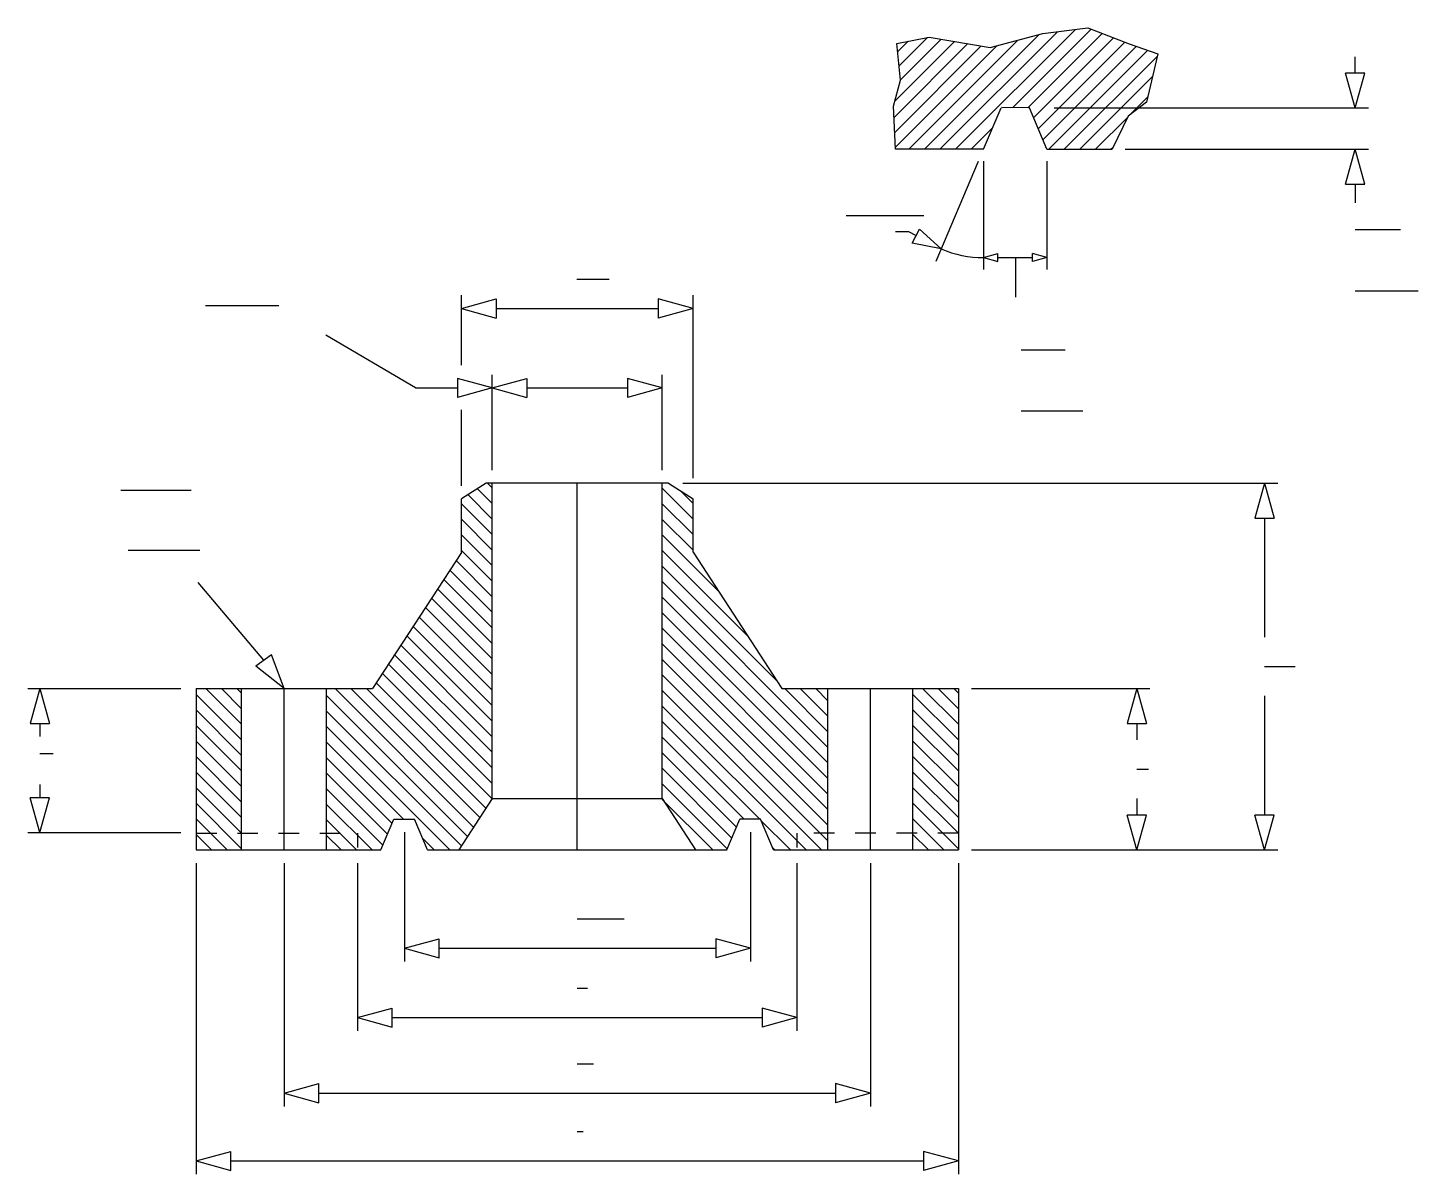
# Model space of a CAD drawing. Extents: x 456 to 1404, y 302 to 1084.
import ezdxf

# ---------------------------------------------------------------- set-up
doc = ezdxf.new("R2010")
doc.units = 0
doc.header["$MEASUREMENT"] = 0
for name, color, linetype in [('-1', 7, 'CONTINUOUS'), ('1', 7, 'CONTINUOUS'), ('4', 7, 'CONTINUOUS')]:
    doc.layers.add(name, color=color, linetype=linetype)

msp = doc.modelspace()

# ---------------------------------------------------------------- linework, layer by layer
at = {"layer": '-1', "color": 2, "linetype": 'Continuous'}
for p, q in [((1014.07, 955.9), (1067.07, 955.9)), ((576.97, 894.56), (626.97, 894.56)), ((519.27, 768.65), (567.27, 768.65)), ((524.14, 727.69), (573.14, 727.69))]:
    msp.add_line(p, q, dxfattribs=at)
at = {"layer": '-1', "color": 3, "linetype": 'Continuous'}
for p, q in [((616.9, 652.61), (572.1, 705.51)), ((621.92, 656.28), (611.32, 648.54)), ((630.6, 633.26), (621.92, 656.28)), ((630.6, 633.26), (611.32, 648.54))]:
    msp.add_line(p, q, dxfattribs=at)
at = {"layer": '1', "color": 4, "linetype": 'Continuous'}
for p, q in [((1088.67, 1001.02), (1170.43, 1082.78)), ((1127.63, 1029.37), (1181.2, 1082.94)), ((1046.73, 1022.72), (1097.1, 1073.1)), ((1047.33, 1033.94), (1088.04, 1074.64)), ((1049.27, 1067.69), (1056.31, 1074.73)), ((1050.18, 1058), (1069.51, 1077.33)), ((1051.09, 1048.3), (1078.97, 1076.18)), ((1056.85, 1001.02), (1131.3, 1075.48)), ((1067.46, 1001.02), (1145.71, 1079.28)), ((1078.06, 1001.02), (1158.26, 1081.22)), ((1138.12, 1029.26), (1188.83, 1079.97)), ((1141.93, 1022.47), (1196.47, 1077)), ((1145.09, 1015.02), (1204.1, 1074.03)), ((1047.17, 1012.56), (1106.17, 1071.56)), ((1047.62, 1002.4), (1116.9, 1071.68)), ((1148.26, 1007.58), (1211.91, 1071.23)), ((1152.31, 1001.02), (1219.82, 1068.54)), ((1162.91, 1001.02), (1226.39, 1064.5)), ((1173.52, 1001.02), (1223.07, 1050.58)), ((1208.28, 1025.18), (1219.76, 1036.65)), ((1099.27, 1001.02), (1114.17, 1015.92)), ((1184.13, 1001.02), (1205.91, 1022.8)), ((1194.73, 1001.02), (1196.16, 1002.45)), ((772.6, 759.53), (762.57, 769.56)), ((772.6, 770.13), (769.48, 773.26)), ((909.6, 748.85), (888.6, 769.85)), ((772.6, 738.31), (751.6, 759.31)), ((772.6, 748.92), (756.09, 765.44)), ((909.6, 738.25), (888.6, 759.25)), ((909.6, 759.46), (901.02, 768.04)), ((772.6, 727.71), (751.6, 748.71)), ((909.6, 727.64), (888.6, 748.64)), ((772.6, 717.1), (751.6, 738.1)), ((926.8, 699.83), (888.6, 738.03)), ((772.6, 706.5), (751.6, 727.5)), ((946.69, 669.34), (888.6, 727.43)), ((772.6, 685.28), (743.74, 714.14)), ((772.6, 695.89), (747.93, 720.56)), ((966.57, 638.85), (888.6, 716.82)), ((772.6, 674.68), (739.55, 707.72)), ((1001.6, 593.21), (888.6, 706.21)), ((772.6, 653.46), (731.18, 694.89)), ((772.6, 664.07), (735.36, 701.3)), ((1001.6, 582.61), (888.6, 695.61)), ((772.6, 642.86), (726.99, 688.47)), ((1001.6, 572), (888.6, 685)), ((772.6, 621.64), (718.61, 675.63)), ((772.6, 632.25), (722.8, 682.05)), ((1001.6, 561.39), (888.6, 674.39)), ((772.6, 611.04), (714.43, 669.21)), ((772.6, 589.82), (706.05, 656.37)), ((772.6, 600.43), (710.24, 662.79)), ((1001.6, 550.79), (888.6, 663.79)), ((772.6, 579.22), (701.86, 649.95)), ((1001.6, 540.18), (888.6, 653.18)), ((772.6, 558), (693.49, 637.11)), ((772.6, 568.61), (697.68, 643.53)), ((1001.6, 529.57), (888.6, 642.57)), ((601.6, 598.31), (570.6, 629.31)), ((601.6, 608.92), (577.26, 633.26)), ((601.6, 619.53), (587.87, 633.26)), ((601.6, 630.13), (598.48, 633.26)), ((755.76, 532.41), (659.6, 628.58)), ((759.95, 538.84), (665.53, 633.26)), ((764.13, 545.26), (676.13, 633.26)), ((768.32, 551.68), (686.74, 633.26)), ((997.31, 523.26), (888.6, 631.97)), ((1001.6, 603.82), (972.16, 633.26)), ((1001.6, 614.43), (982.77, 633.26)), ((1001.6, 625.03), (993.38, 633.26)), ((1090.6, 598.31), (1059.6, 629.31)), ((1090.6, 608.92), (1066.26, 633.26)), ((1090.6, 619.53), (1076.87, 633.26)), ((1090.6, 630.13), (1087.48, 633.26)), ((601.6, 587.71), (570.6, 618.71)), ((751.58, 525.99), (659.6, 617.97)), ((986.7, 523.26), (888.6, 621.36)), ((1090.6, 587.71), (1059.6, 618.71)), ((601.6, 577.1), (570.6, 608.1)), ((743.71, 523.26), (659.6, 607.36)), ((955.1, 544.26), (888.6, 610.75)), ((1090.6, 577.1), (1059.6, 608.1)), ((944.49, 544.26), (888.6, 600.15)), ((601.6, 566.5), (570.6, 597.5)), ((712.1, 544.26), (659.6, 596.76)), ((939.3, 538.84), (888.6, 589.54)), ((1090.6, 566.5), (1059.6, 597.5)), ((601.6, 555.89), (570.6, 586.89)), ((704.38, 541.37), (659.6, 586.15)), ((936.14, 531.39), (888.6, 578.93)), ((1090.6, 555.89), (1059.6, 586.89)), ((601.6, 545.28), (570.6, 576.28)), ((701.22, 533.93), (659.6, 575.54)), ((1090.6, 545.28), (1059.6, 576.28)), ((601.6, 534.68), (570.6, 565.68)), ((698.06, 526.48), (659.6, 564.94)), ((932.98, 523.95), (888.6, 568.33)), ((1090.6, 534.68), (1059.6, 565.68)), ((601.6, 524.07), (570.6, 555.07)), ((690.67, 523.26), (659.6, 554.33)), ((923.06, 523.26), (888.6, 557.72)), ((1090.6, 524.07), (1059.6, 555.07)), ((591.8, 523.26), (570.6, 544.46)), ((680.07, 523.26), (659.6, 543.72)), ((976.1, 523.26), (955.97, 543.38)), ((1080.8, 523.26), (1059.6, 544.46)), ((581.2, 523.26), (570.6, 533.86)), ((669.46, 523.26), (659.6, 533.12)), ((733.1, 523.26), (725.13, 531.23)), ((1070.2, 523.26), (1059.6, 533.86)), ((965.49, 523.26), (963.79, 524.96))]:
    msp.add_line(p, q, dxfattribs=at)
at = {"layer": '4', "color": 7, "linetype": 'Continuous'}
for p, q in [((1148.18, 1079.93), (1178.84, 1083.86)), ((1178.84, 1083.86), (1207.13, 1072.85)), ((1048.75, 1073.25), (1070.76, 1077.57)), ((1051.11, 1048.1), (1048.75, 1073.25)), ((1070.76, 1077.57), (1112.42, 1070.5)), ((1112.42, 1070.5), (1148.18, 1079.93)), ((1207.13, 1072.85), (1226.79, 1066.17)), ((1226.79, 1066.17), (1218.93, 1033.16)), ((1046.39, 1030.41), (1051.11, 1048.1)), ((1047.68, 1001.02), (1046.39, 1030.41)), ((1107.84, 1001.02), (1119.84, 1029.25)), ((1139.04, 1029.25), (1120.02, 1029.45)), ((1151.04, 1001.02), (1139.04, 1029.25)), ((1218.93, 1033.16), (1206.35, 1023.73)), ((1206.35, 1023.73), (1195.48, 1001.02)), ((1107.84, 1001.02), (1047.68, 1001.02)), ((1151.04, 1001.02), (1195.48, 1001.02)), ((768.38, 773.26), (751.6, 762.58)), ((892.82, 773.26), (768.38, 773.26)), ((772.6, 558.26), (772.6, 773.26)), ((888.6, 558.26), (888.6, 773.26)), ((892.82, 773.26), (909.6, 762.58)), ((751.6, 726.19), (751.6, 762.58)), ((909.6, 726.21), (909.6, 762.58)), ((751.6, 726.19), (690.98, 633.26)), ((909.6, 726.21), (970.22, 633.26)), ((570.6, 633.26), (570.6, 523.26)), ((570.6, 633.26), (690.98, 633.26)), ((601.6, 523.26), (601.6, 633.26)), ((659.6, 534.76), (659.6, 633.26)), ((970.22, 633.26), (1090.6, 633.26)), ((1001.6, 523.26), (1001.6, 633.26)), ((1059.6, 523.26), (1059.6, 633.26)), ((1090.6, 633.26), (1090.6, 523.26)), ((772.6, 558.26), (749.8, 523.26)), ((772.6, 558.26), (888.6, 558.26)), ((888.6, 558.26), (911.4, 523.26)), ((696.69, 523.26), (705.6, 544.26)), ((705.6, 544.26), (719.6, 544.26)), ((728.51, 523.26), (719.6, 544.26)), ((932.69, 523.26), (941.6, 544.26)), ((955.6, 544.26), (941.6, 544.26)), ((964.51, 523.26), (955.6, 544.26)), ((570.6, 534.76), (584.67, 534.76)), ((598.74, 534.76), (612.81, 534.76)), ((626.88, 534.76), (640.95, 534.76)), ((655.02, 534.76), (669.09, 534.76)), ((659.6, 523.26), (659.6, 534.76)), ((680.74, 534.76), (680.74, 525.02)), ((980.46, 534.76), (980.46, 525.02)), ((1006.18, 534.76), (992.11, 534.76)), ((1001.6, 523.26), (1001.6, 534.76)), ((1034.32, 534.76), (1020.25, 534.76)), ((1062.46, 534.76), (1048.39, 534.76)), ((1090.6, 534.76), (1076.53, 534.76)), ((570.6, 523.26), (696.69, 523.26)), ((728.51, 523.26), (932.69, 523.26)), ((964.51, 523.26), (1090.6, 523.26))]:
    msp.add_line(p, q, dxfattribs=at)
at = {"layer": '4', "color": 3, "linetype": 'Continuous'}
for p, q in [((1361.33, 1052.97), (1361.33, 1064.1)), ((1361.33, 1029.25), (1354.77, 1052.97)), ((1367.88, 1052.97), (1354.77, 1052.97)), ((1361.33, 1029.25), (1367.88, 1052.97)), ((1156.04, 1029.25), (1370.33, 1029.25)), ((1204.48, 1001.02), (1370.33, 1001.02)), ((1354.77, 977.31), (1361.33, 1001.02)), ((1367.88, 977.31), (1361.33, 1001.02)), ((1075.43, 924.77), (1104.44, 993.02)), ((1107.84, 993.02), (1107.84, 919.17)), ((1151.04, 993.02), (1151.04, 919.17)), ((1354.77, 977.31), (1367.88, 977.31)), ((1361.33, 977.31), (1361.33, 964.59)), ((1056.94, 944.67), (1047.62, 944.67)), ((1061.71, 942.15), (1056.94, 944.67)), ((1059.13, 937.04), (1064, 946.66)), ((1078.95, 933.05), (1064, 946.66)), ((1078.95, 933.05), (1059.13, 937.04)), ((1107.84, 927.17), (1117.59, 929.86)), ((1117.59, 924.47), (1117.59, 929.86)), ((1141.3, 924.47), (1141.3, 929.86)), ((1151.04, 927.17), (1141.3, 929.86)), ((1107.84, 927.17), (1117.59, 924.47)), ((1117.59, 927.17), (1141.3, 927.17)), ((1129.5, 927.17), (1129.5, 900.1)), ((1151.04, 927.17), (1141.3, 924.47)), ((751.6, 853.78), (751.6, 901.47)), ((909.6, 776.77), (909.6, 901.47)), ((751.6, 892.47), (775.31, 899.03)), ((751.6, 892.47), (775.31, 885.92)), ((775.31, 899.03), (775.31, 885.92)), ((775.31, 899.03), (775.31, 885.92)), ((775.31, 892.47), (885.89, 892.47)), ((909.6, 892.47), (885.89, 899.03)), ((885.89, 899.03), (885.89, 885.92)), ((909.6, 892.47), (885.89, 885.92)), ((720.24, 838.28), (659.09, 874.19)), ((772.6, 838.28), (748.89, 844.84)), ((748.89, 844.84), (748.89, 831.72)), ((772.6, 782.26), (772.6, 847.28)), ((772.6, 838.28), (796.31, 844.84)), ((796.31, 844.84), (796.31, 831.72)), ((796.31, 844.84), (796.31, 831.72)), ((888.6, 838.28), (864.89, 844.84)), ((864.89, 844.84), (864.89, 831.72)), ((888.6, 782.26), (888.6, 847.28)), ((720.24, 838.28), (748.89, 838.28)), ((772.6, 838.28), (748.89, 831.72)), ((772.6, 838.28), (796.31, 831.72)), ((796.31, 838.28), (864.89, 838.28)), ((888.6, 838.28), (864.89, 831.72)), ((751.6, 771.58), (751.6, 823.43)), ((902.6, 773.26), (1308.46, 773.26)), ((1299.46, 773.26), (1292.91, 749.54)), ((1299.46, 773.26), (1306.02, 749.54)), ((1292.91, 749.54), (1306.02, 749.54)), ((1299.46, 749.54), (1299.46, 738.26)), ((1299.46, 749.54), (1299.46, 668.26)), ((455.78, 633.26), (560.19, 633.26)), ((464.03, 633.26), (457.47, 609.54)), ((464.03, 633.26), (470.59, 609.54)), ((1099.6, 633.26), (1221.31, 633.26)), ((1212.31, 633.26), (1205.75, 609.54)), ((1212.31, 633.26), (1218.86, 609.54)), ((1299.46, 628.26), (1299.46, 546.97)), ((457.47, 609.54), (470.59, 609.54)), ((464.03, 609.54), (464.03, 600.55)), ((1205.75, 609.54), (1218.86, 609.54)), ((1212.31, 609.54), (1212.31, 598.26)), ((464.03, 567.82), (464.03, 558.75)), ((464.03, 535.04), (457.47, 558.75)), ((470.59, 558.75), (457.47, 558.75)), ((464.03, 535.04), (470.59, 558.75)), ((1212.31, 558.26), (1212.31, 546.97)), ((1212.31, 523.26), (1205.75, 546.97)), ((1218.86, 546.97), (1205.75, 546.97)), ((1212.31, 523.26), (1218.86, 546.97)), ((1299.46, 523.26), (1292.91, 546.97)), ((1306.02, 546.97), (1292.91, 546.97)), ((1299.46, 523.26), (1306.02, 546.97)), ((455.78, 535.04), (560.19, 535.04)), ((712.78, 535.26), (712.78, 447.18)), ((948.92, 535.26), (948.92, 447.18)), ((1099.6, 523.26), (1308.46, 523.26)), ((570.6, 514.26), (570.6, 302.15)), ((630.6, 514.26), (630.6, 348.41)), ((680.74, 514.26), (680.74, 399.88)), ((980.46, 514.26), (980.46, 399.88)), ((1030.6, 514.26), (1030.6, 348.41)), ((1090.6, 514.26), (1090.6, 302.15)), ((712.78, 456.18), (736.49, 462.73)), ((712.78, 456.18), (736.49, 449.62)), ((736.49, 449.62), (736.49, 462.73)), ((736.49, 456.18), (925.21, 456.18)), ((948.92, 456.18), (925.21, 462.73)), ((925.21, 462.73), (925.21, 449.62)), ((948.92, 456.18), (925.21, 449.62)), ((680.74, 408.88), (704.46, 415.44)), ((680.74, 408.88), (704.46, 402.33)), ((704.46, 402.33), (704.46, 415.44)), ((704.46, 408.88), (956.74, 408.88)), ((980.46, 408.88), (956.74, 415.44)), ((956.74, 415.44), (956.74, 402.33)), ((980.46, 408.88), (956.74, 402.33)), ((630.6, 357.41), (654.31, 363.96)), ((654.31, 350.85), (654.31, 363.96)), ((1030.6, 357.41), (1006.89, 363.96)), ((1006.89, 363.96), (1006.89, 350.85)), ((630.6, 357.41), (654.31, 350.85)), ((654.31, 357.41), (1006.89, 357.41)), ((1030.6, 357.41), (1006.89, 350.85)), ((570.6, 311.15), (594.31, 317.71)), ((594.31, 304.59), (594.31, 317.71)), ((1090.6, 311.15), (1066.89, 317.71)), ((1066.89, 317.71), (1066.89, 304.59)), ((570.6, 311.15), (594.31, 304.59)), ((594.31, 311.15), (1066.89, 311.15)), ((1090.6, 311.15), (1066.89, 304.59))]:
    msp.add_line(p, q, dxfattribs=at)
at = {"layer": '4', "color": 2, "linetype": 'Continuous'}
for p, q in [((1361.32, 946.27), (1392.32, 946.27)), ((1361.32, 904.58), (1404.32, 904.58)), ((1133.44, 864.3), (1163.44, 864.3)), ((1133.44, 822.61), (1175.44, 822.61))]:
    msp.add_line(p, q, dxfattribs=at)
at = {"layer": '4', "color": 5, "linetype": 'Continuous'}
for p, q in [((830.41, 912.4), (852.41, 912.4)), ((1299.46, 648.26), (1320.46, 648.26)), ((464.03, 589.06), (473.03, 589.06)), ((1212.31, 578.26), (1220.31, 578.26)), ((830.6, 476.18), (862.6, 476.18)), ((830.6, 428.88), (837.6, 428.88)), ((830.6, 377.41), (841.6, 377.41)), ((830.6, 331.15), (834.6, 331.15))]:
    msp.add_line(p, q, dxfattribs=at)
at = {"layer": '4', "color": 4, "linetype": 'Continuous'}
for p, q in [((830.6, 523.26), (830.6, 773.26)), ((630.6, 523.26), (630.6, 633.26)), ((1030.6, 523.26), (1030.6, 633.26))]:
    msp.add_line(p, q, dxfattribs=at)
at = {"layer": '4', "color": 3, "linetype": 'Continuous'}
msp.add_arc((1107.84, 1001.02), 73.86, 246.97126, 270, dxfattribs=at)

doc.saveas('drawing.dxf')
